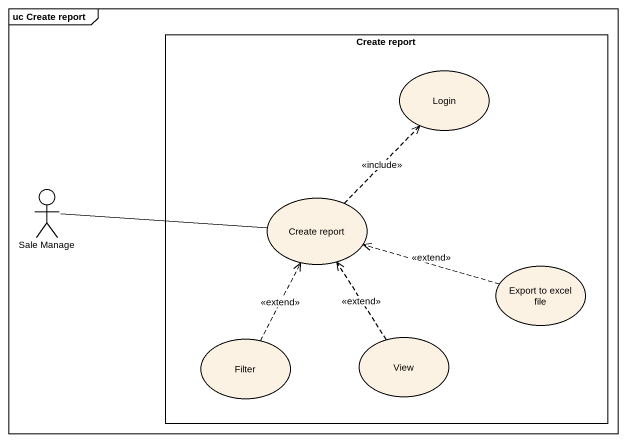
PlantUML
@startuml
mainframe uc Create report
rectangle "Create report" as Create_report {
  usecase Login
  usecase "Create report" as Create_report_2
  usecase "Export to excel file" as Export_to_excel_file
  usecase Filter
  usecase View
}
actor "Sale Manage" as Sale_Manage
Sale_Manage -right- Create_report_2
Create_report_2 .up.> Login : <<include>>
Export_to_excel_file .left.> Create_report_2 : <<extend>>
Filter .up.> Create_report_2 : <<extend>>
View .up.> Create_report_2 : <<extend>>
@enduml
